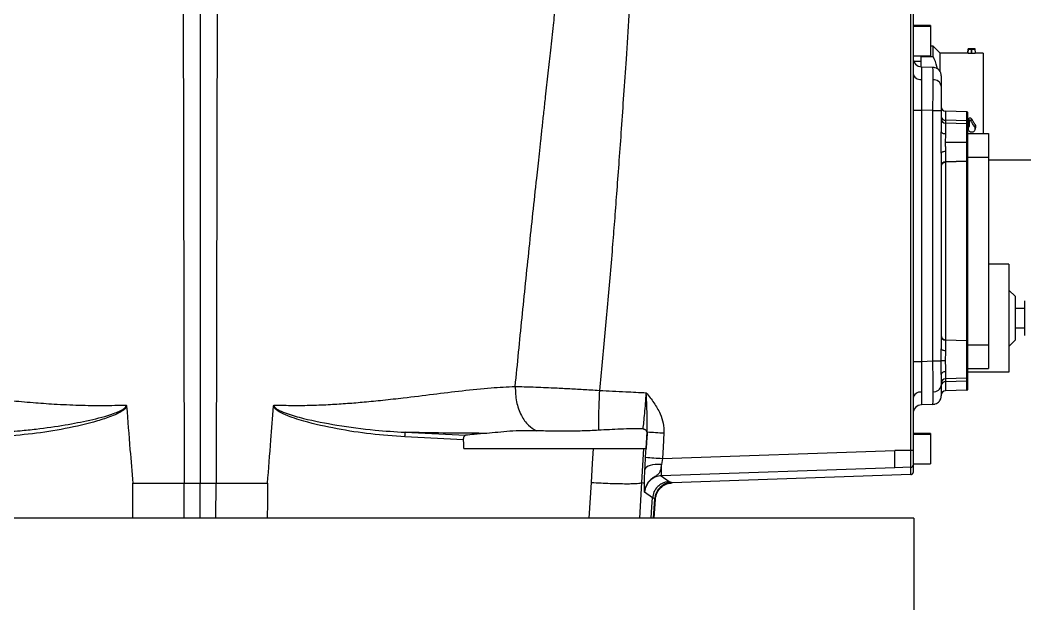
# Model space of a CAD drawing. Header units: millimetres. Extents: x -356 to 237, y 0 to 365.
# Drawn here: x 163.01 to 172.12, y 37.41 to 42.7 of the extents above; entities that cross this region are included whole.
import ezdxf

# ---------------------------------------------------------------- set-up
doc = ezdxf.new("R2010")
doc.units = ezdxf.units.MM

msp = doc.modelspace()

# ---------------------------------------------------------------- linework, layer by layer
at = {"color": 7, "linetype": 'Continuous', "lineweight": 25}
for p, q in [((164.4755, 46.2196), (164.4944, 38.502)), ((164.6386, 46.2196), (164.6386, 38.502)), ((164.8017, 46.2196), (164.7829, 38.502)), ((171.0842, 38.7996), (171.0842, 46.1)), ((171.1032, 46.0928), (171.1032, 38.7996)), ((171.2607, 42.6555), (171.1032, 42.6555)), ((171.1032, 42.6498), (171.2607, 42.6498)), ((171.2607, 42.6555), (171.2607, 42.6498)), ((171.2607, 42.6498), (171.2607, 42.3799)), ((171.2839, 42.4676), (171.2607, 42.4676)), ((171.3481, 42.4035), (171.2839, 42.4676)), ((171.2839, 42.3735), (171.2839, 42.4676)), ((171.1032, 42.3799), (171.2607, 42.3799)), ((171.1741, 42.3799), (171.1741, 42.3308)), ((171.1741, 42.3735), (171.2839, 42.3735)), ((171.6017, 42.4035), (171.3481, 42.4035)), ((171.3481, 42.2376), (171.3481, 42.4035)), ((171.6032, 42.4429), (171.5994, 42.3992)), ((171.5997, 42.4031), (171.6032, 42.4424)), ((171.5998, 42.4033), (171.6032, 42.4427)), ((171.6666, 42.4428), (171.6028, 42.4428)), ((171.6053, 42.4428), (171.6032, 42.4427)), ((171.6032, 42.4427), (171.6032, 42.4424)), ((171.6327, 42.4004), (171.6327, 42.4403)), ((171.6327, 42.4403), (171.6367, 42.4403)), ((171.6367, 42.4004), (171.6327, 42.4004)), ((171.6367, 42.4004), (171.6367, 42.4403)), ((171.6698, 42.4022), (171.6662, 42.4429)), ((171.6696, 42.4034), (171.6662, 42.4427)), ((171.6697, 42.4031), (171.6662, 42.4424)), ((171.7371, 42.4035), (171.6684, 42.4035)), ((171.7371, 42.4035), (171.7371, 41.6762)), ((171.1082, 42.3308), (171.1741, 42.3308)), ((171.1741, 42.3308), (171.1741, 42.2801)), ((171.1792, 42.2798), (171.2831, 42.2761)), ((171.3591, 42.1974), (171.3591, 42.1053)), ((171.3591, 42.1053), (171.3591, 41.8827)), ((171.1032, 41.8863), (171.1792, 41.8863)), ((171.1792, 41.8863), (171.1792, 39.6078)), ((171.2831, 41.8827), (171.1792, 41.8863)), ((171.2831, 39.6115), (171.2831, 41.8827)), ((171.2831, 41.8827), (171.3591, 41.8827)), ((171.3591, 41.8827), (171.3591, 41.6911)), ((171.3971, 41.8785), (171.3971, 41.7949)), ((171.5915, 41.8717), (171.3971, 41.8785)), ((171.5915, 41.7895), (171.5915, 41.8717)), ((171.5953, 41.8677), (171.5953, 41.7864)), ((171.3971, 41.7949), (171.3971, 41.7683)), ((171.5915, 41.7895), (171.3971, 41.7949)), ((171.3971, 41.7683), (171.3971, 41.6731)), ((171.5915, 41.7615), (171.3971, 41.7683)), ((171.5915, 41.7615), (171.5915, 41.7895)), ((171.5915, 41.5935), (171.5915, 41.7615)), ((171.5953, 41.7864), (171.5953, 41.7576)), ((171.5953, 41.7576), (171.5953, 41.5935)), ((171.5997, 41.7338), (171.6032, 41.7134)), ((171.5998, 41.7405), (171.6032, 41.7201)), ((171.6001, 41.7298), (171.6035, 41.7098)), ((171.6071, 41.8058), (171.6106, 41.7852)), ((171.6291, 41.8117), (171.6261, 41.7893)), ((171.6649, 41.757), (171.6619, 41.7351)), ((171.6659, 41.7098), (171.6693, 41.7298)), ((171.6696, 41.7422), (171.6662, 41.7218)), ((171.6697, 41.7338), (171.6662, 41.7134)), ((171.5953, 41.6762), (171.7883, 41.6762)), ((171.6032, 41.7201), (171.6032, 41.7134)), ((171.6327, 41.6889), (171.6367, 41.6889)), ((171.7883, 41.6762), (171.7883, 41.4597)), ((171.5915, 41.5935), (171.3947, 41.5935)), ((171.5915, 41.4255), (171.5915, 41.5935)), ((171.5953, 41.5935), (171.5915, 41.5935)), ((171.5953, 41.5935), (171.5953, 41.4295)), ((171.3591, 41.496), (171.3591, 39.7226)), ((171.3971, 41.5139), (171.3971, 41.4188)), ((171.5953, 41.4597), (171.7883, 41.4597)), ((171.7883, 41.4597), (171.7883, 39.7589)), ((171.5915, 41.4255), (171.3971, 41.4188)), ((171.5915, 41.4216), (171.3971, 41.4148)), ((171.3971, 41.4148), (171.3971, 39.8037)), ((171.5915, 39.7969), (171.5915, 41.4216)), ((171.5915, 41.4216), (171.5953, 41.4216)), ((171.5953, 41.4272), (171.5953, 41.4216)), ((171.5953, 41.4216), (171.5953, 39.7969)), ((171.7883, 41.437), (191.0036, 41.437)), ((171.9713, 40.4893), (171.7883, 40.4893)), ((171.9713, 40.4893), (171.9713, 39.509)), ((172.0304, 40.196), (171.9713, 40.255)), ((172.0304, 39.8023), (172.0304, 40.196)), ((172.117, 40.0877), (172.0304, 40.0877)), ((172.117, 39.8417), (172.117, 40.1566)), ((172.117, 39.9105), (172.0304, 39.9105)), ((171.3576, 39.6115), (171.3591, 39.7226)), ((171.3971, 39.8037), (171.5915, 39.7969)), ((171.3971, 39.7998), (171.3971, 39.7046)), ((171.5915, 39.793), (171.3971, 39.7998)), ((171.5915, 39.7969), (171.5953, 39.7969)), ((171.5915, 39.625), (171.5915, 39.793)), ((171.5953, 39.7969), (171.5953, 39.7914)), ((171.5953, 39.7891), (171.5953, 39.625)), ((171.5953, 39.7589), (171.7883, 39.7589)), ((171.7883, 39.7589), (171.7883, 39.5424)), ((172.0304, 39.8023), (171.9713, 39.7432)), ((171.1032, 39.6078), (171.1792, 39.6078)), ((171.1792, 39.6078), (171.2831, 39.6115)), ((171.2831, 39.6115), (171.3576, 39.6115)), ((171.5915, 39.457), (171.5915, 39.625)), ((171.5953, 39.625), (171.5915, 39.625)), ((171.5953, 39.625), (171.5953, 39.461)), ((171.5953, 39.5424), (171.7883, 39.5424)), ((171.3591, 39.4902), (171.3591, 39.3889)), ((171.3971, 39.515), (171.3971, 39.4503)), ((171.5915, 39.457), (171.3971, 39.4503)), ((171.3971, 39.4503), (171.3971, 39.4236)), ((171.5915, 39.429), (171.5915, 39.457)), ((171.9713, 39.509), (171.5953, 39.509)), ((171.5953, 39.461), (171.5953, 39.4321)), ((171.3591, 39.3889), (171.3591, 39.2967)), ((171.5915, 39.429), (171.3971, 39.4236)), ((171.3971, 39.4236), (171.3971, 39.3401)), ((171.5915, 39.3469), (171.5915, 39.429)), ((171.5953, 39.4321), (171.5953, 39.3508)), ((171.5915, 39.3469), (171.3971, 39.3401)), ((171.2831, 39.218), (171.1792, 39.2144)), ((171.2831, 39.218), (171.2834, 39.2219)), ((167.0276, 38.897), (166.496, 38.9232)), ((166.4967, 38.9648), (167.045, 38.9377)), ((171.2607, 38.9547), (171.1032, 38.9547)), ((171.1032, 38.949), (171.2607, 38.949)), ((171.2607, 38.9547), (171.2607, 38.949)), ((171.2607, 38.949), (171.2607, 38.6791)), ((167.0299, 38.8169), (168.2053, 38.8169)), ((168.2053, 38.8169), (168.66, 38.8169)), ((168.66, 38.8169), (168.6409, 38.5087)), ((168.66, 38.8169), (168.6822, 38.8169)), ((168.8297, 38.7279), (168.822, 38.6739)), ((168.8297, 38.7279), (170.9379, 38.7996)), ((171.0842, 38.7996), (170.9379, 38.7996)), ((171.0842, 38.6474), (171.0842, 38.7996)), ((171.1032, 38.7996), (171.0842, 38.7996)), ((171.1032, 38.7996), (171.1032, 38.667)), ((170.9379, 38.6423), (168.8205, 38.5702)), ((171.0842, 38.6474), (170.9379, 38.6423)), ((171.0842, 38.5817), (171.0842, 38.6474)), ((171.1032, 38.6791), (171.2607, 38.6791)), ((171.1032, 38.667), (171.1032, 38.6014)), ((168.8205, 38.5702), (168.8918, 38.5169)), ((171.0842, 38.5817), (168.9179, 38.506)), ((164.028, 38.502), (164.4944, 38.502)), ((164.4944, 38.502), (164.6386, 38.502)), ((164.495, 38.187), (164.4944, 38.502)), ((164.6386, 38.502), (164.7829, 38.502)), ((164.6386, 38.187), (164.6386, 38.502)), ((164.7822, 38.187), (164.7829, 38.502)), ((164.7829, 38.502), (165.2493, 38.502)), ((168.1671, 38.187), (168.1862, 38.5094)), ((168.6409, 38.5086), (168.6219, 38.187)), ((168.6409, 38.5087), (168.6409, 38.5086)), ((168.6777, 38.4673), (168.6685, 38.4229)), ((168.913, 38.5097), (168.9179, 38.506)), ((168.6685, 38.4229), (168.6686, 38.429)), ((168.7404, 38.3691), (168.6685, 38.4229)), ((168.7507, 38.187), (168.7614, 38.3619)), ((168.7557, 38.187), (168.7662, 38.3583)), ((168.7662, 38.3583), (168.7614, 38.3619)), ((171.1111, 38.187), (99.1111, 38.187)), ((171.1111, 38.187), (171.1111, 35.187))]:
    msp.add_line(p, q, dxfattribs=at)
at = {"color": 7, "linetype": 'Continuous', "lineweight": 25, "flags": 128}
for points in [[(171.2831, 42.2761), (171.2981, 42.2742), (171.3016, 42.2733)], [(171.6076, 41.759), (171.6095, 41.747), (171.6111, 41.7375)], [(171.3591, 41.6911), (171.3598, 41.6877), (171.362, 41.6844), (171.3655, 41.6813), (171.3702, 41.6786), (171.3759, 41.6764), (171.3825, 41.6747), (171.3896, 41.6736), (171.3971, 41.6731)], [(171.3591, 41.496), (171.3598, 41.4994), (171.362, 41.5027), (171.3655, 41.5058), (171.3702, 41.5085), (171.3759, 41.5107), (171.3825, 41.5124), (171.3896, 41.5135), (171.3971, 41.5139)], [(171.3971, 39.7046), (171.3896, 39.7051), (171.3825, 39.7062), (171.3759, 39.7079), (171.3702, 39.7101), (171.3655, 39.7128), (171.362, 39.7158), (171.3598, 39.7191), (171.3591, 39.7226)], [(171.3971, 39.515), (171.3896, 39.5143), (171.3825, 39.5128), (171.3759, 39.5105), (171.3702, 39.5074), (171.3655, 39.5037), (171.362, 39.4995), (171.3598, 39.4949), (171.3591, 39.4902)], [(171.2831, 39.218), (171.2981, 39.22), (171.3016, 39.2209)], [(168.6782, 38.7379), (168.6865, 38.8671), (168.693, 38.9686)], [(168.6907, 38.9491), (168.6859, 38.8751), (168.6822, 38.8169)], [(168.8445, 38.9586), (168.8363, 38.8294), (168.8297, 38.7279)], [(167.0299, 38.8169), (167.0286, 38.8617), (167.0276, 38.897)], [(168.1862, 38.5094), (168.1969, 38.6816), (168.2053, 38.8169)], [(168.822, 38.6739), (168.7934, 38.6738), (168.7659, 38.672), (168.7406, 38.6684), (168.7183, 38.6632), (168.6997, 38.6565), (168.6855, 38.6486), (168.6761, 38.6398), (168.6719, 38.6302)], [(164.0299, 38.187), (164.0288, 38.3634), (164.028, 38.502)], [(165.2493, 38.502), (165.2482, 38.3256), (165.2474, 38.187)], [(168.6409, 38.5086), (168.6554, 38.5077), (168.6669, 38.507)], [(168.7293, 38.187), (168.7355, 38.2889), (168.7404, 38.3691)]]:
    msp.add_lwpolyline(points, dxfattribs=at)
at = {"color": 7, "linetype": 'Continuous', "lineweight": 25}
for centre, radius, start, end in [((171.1819, 42.3585), 0.0787, 179.99536, 268.00569), ((171.1709, 42.2332), 0.069, 190.85885, 275.92502), ((171.2804, 42.1974), 0.0787, 0.00364, 40.16312), ((171.2914, 42.0923), 0.069, 10.87062, 95.9144), ((171.3985, 41.9178), 0.0394, 179.99536, 268.00569), ((171.3945, 41.8305), 0.0357, 187.06855, 274.16424), ((171.5914, 41.8677), 0.00394, 0.05976, 87.9764), ((171.3985, 41.8077), 0.0394, 179.99829, 268.00275), ((171.5918, 41.786), 0.00358, 7.18999, 94.08114), ((171.5914, 41.7576), 0.00394, 0.07205, 87.94704), ((171.3985, 41.3794), 0.0394, 91.99431, 180.00464), ((171.4234, 41.4168), 0.0264, 175.72621, 184.27379), ((171.5914, 41.4295), 0.00394, 272.0236, 359.94024), ((171.5919, 41.4278), 0.00345, 264.11151, 349.07487), ((171.3985, 39.8391), 0.0394, 179.99242, 268.00863), ((171.4235, 39.8018), 0.0264, 175.72896, 184.27104), ((171.5914, 39.7891), 0.00394, 0.10142, 87.91766), ((171.5919, 39.7907), 0.00346, 10.95744, 95.85618), ((171.3911, 39.3905), 0.2235, 89.03867, 98.61393), ((171.3985, 39.4109), 0.0394, 91.99137, 180.00758), ((171.5914, 39.461), 0.00394, 272.02362, 359.92314), ((171.2914, 39.4019), 0.069, 264.08513, 349.12869), ((171.3945, 39.3881), 0.0357, 85.83595, 172.92915), ((171.5918, 39.4326), 0.00358, 265.96877, 352.80237), ((171.1709, 39.261), 0.069, 84.07306, 169.14076), ((171.2804, 39.2967), 0.0787, 319.83505, 359.99818), ((171.3985, 39.3008), 0.0394, 91.99725, 180.00171), ((171.5914, 39.3508), 0.00394, 272.02359, 359.95732), ((171.1819, 39.1357), 0.0787, 91.99431, 180.00464), ((169.9766, 57.1532), 18.2298, 265.96211, 266.43953), ((169.9618, 56.9225), 18.2298, 265.96211, 266.43953), ((168.1353, 38.6319), 0.688, 354.85479, 3.49514), ((171.0835, 38.667), 0.0197, 272.00686, 359.97502), ((168.6754, 38.4637), 0.00422, 56.43293, 61.63956), ((168.9187, 38.3522), 0.1576, 92.06118, 176.45471)]:
    msp.add_arc(centre, radius, start, end, dxfattribs=at)
for points, knots in [([(168.5554, 43.1875), (168.5458, 43.0408), (168.5275, 42.7615), (168.5019, 42.3739), (168.4787, 42.0307), (168.4574, 41.7241), (168.4369, 41.436), (168.4171, 41.1664), (168.398, 40.9138), (168.378, 40.6603), (168.3567, 40.401), (168.3336, 40.1323), (168.3097, 39.8668), (168.2851, 39.6045), (168.268, 39.4308), (168.2595, 39.3445)], [0, 0, 0, 0, 0.114409, 0.217815, 0.302351, 0.382085, 0.457019, 0.527153, 0.592487, 0.654217, 0.725016, 0.794992, 0.864148, 0.932483, 1, 1, 1, 1]), ([(167.4957, 39.3804), (167.5162, 39.5875), (167.5574, 40.0062), (167.6226, 40.6356), (167.6716, 41.094), (167.7025, 41.3792), (167.715, 41.4936), (167.728, 41.6138), (167.7418, 41.7398), (167.7562, 41.8715), (167.7739, 42.0332), (167.7944, 42.2202), (167.8182, 42.4368), (167.841, 42.6433), (167.8614, 42.8293), (167.8776, 42.9755), (167.8893, 43.0819), (167.8956, 43.1396), (167.8981, 43.1618)], [0, 0, 0, 0, 0.164201, 0.331853, 0.499178, 0.527915, 0.558179, 0.589969, 0.623288, 0.658134, 0.694507, 0.751597, 0.806618, 0.866341, 0.915541, 0.954217, 0.982371, 1, 1, 1, 1]), ([(171.3218, 42.2628), (171.321, 42.2691), (171.3164, 42.3081), (171.2987, 42.3437), (171.2839, 42.3735)], [0, 0, 0, 0, 0.161822, 1, 1, 1, 1]), ([(171.5997, 42.4031), (171.5998, 42.4031), (171.5998, 42.4032), (171.5998, 42.4033), (171.5998, 42.4033)], [0, 0, 0, 0, 0.628689, 1, 1, 1, 1]), ([(171.6327, 42.4004), (171.6285, 42.4004), (171.6207, 42.4005), (171.6105, 42.4014), (171.6036, 42.4018), (171.6005, 42.4028), (171.5997, 42.4031)], [0, 0, 0, 0, 0.383717, 0.705359, 0.924601, 1, 1, 1, 1]), ([(171.6032, 42.4424), (171.6039, 42.4422), (171.6067, 42.4414), (171.6129, 42.4411), (171.622, 42.4404), (171.6289, 42.4403), (171.6327, 42.4403)], [0, 0, 0, 0, 0.077643, 0.294133, 0.617118, 1, 1, 1, 1]), ([(171.6367, 42.4403), (171.6405, 42.4403), (171.6474, 42.4404), (171.6565, 42.4411), (171.6627, 42.4414), (171.6655, 42.4422), (171.6662, 42.4424)], [0, 0, 0, 0, 0.38194, 0.70557, 0.921122, 1, 1, 1, 1]), ([(171.6697, 42.4031), (171.6688, 42.4028), (171.6657, 42.4018), (171.6588, 42.4014), (171.6487, 42.4005), (171.6409, 42.4004), (171.6367, 42.4004)], [0, 0, 0, 0, 0.07784, 0.294376, 0.618103, 1, 1, 1, 1]), ([(171.6662, 42.4427), (171.6658, 42.4428), (171.6644, 42.4429), (171.663, 42.4428), (171.6619, 42.4428)], [0, 0, 0, 0, 0.253449, 1, 1, 1, 1]), ([(171.6662, 42.4424), (171.6662, 42.4425), (171.6662, 42.4426), (171.6662, 42.4427), (171.6662, 42.4427)], [0, 0, 0, 0, 0.642253, 1, 1, 1, 1]), ([(171.6696, 42.4034), (171.6696, 42.4033), (171.6697, 42.4032), (171.6697, 42.4031), (171.6697, 42.4031)], [0, 0, 0, 0, 0.472, 1, 1, 1, 1]), ([(171.1792, 42.2798), (171.179, 42.277), (171.1783, 42.2665), (171.1784, 42.2438), (171.1781, 42.2082), (171.1781, 42.1803), (171.1781, 42.1646)], [0, 0, 0, 0, 0.07107, 0.274034, 0.590695, 1, 1, 1, 1]), ([(171.2843, 42.1609), (171.2843, 42.1766), (171.2843, 42.2045), (171.2839, 42.2402), (171.284, 42.2629), (171.2833, 42.2734), (171.2831, 42.2761)], [0, 0, 0, 0, 0.409062, 0.725625, 0.928674, 1, 1, 1, 1]), ([(171.3538, 42.2259), (171.3504, 42.2329), (171.3435, 42.247), (171.3258, 42.2626), (171.3052, 42.2726), (171.2905, 42.2737), (171.2834, 42.2742)], [0, 0, 0, 0, 0.2565331, 0.5150964, 0.7655765, 1, 1, 1, 1]), ([(171.1781, 42.1646), (171.1781, 42.1456), (171.1781, 42.1043), (171.1784, 42.0382), (171.1787, 41.9645), (171.179, 41.9129), (171.1792, 41.8863)], [0, 0, 0, 0, 0.204793, 0.444703, 0.712851, 1, 1, 1, 1]), ([(171.2831, 41.8827), (171.2833, 41.9093), (171.2836, 41.9608), (171.284, 42.0345), (171.2842, 42.1006), (171.2842, 42.1419), (171.2843, 42.1609)], [0, 0, 0, 0, 0.287108, 0.555243, 0.795166, 1, 1, 1, 1]), ([(171.6071, 41.8058), (171.6072, 41.807), (171.6074, 41.8095), (171.6093, 41.8128), (171.6121, 41.8154), (171.6157, 41.817), (171.6196, 41.8174), (171.6234, 41.8166), (171.6268, 41.8147), (171.6284, 41.8127), (171.6291, 41.8117)], [0, 0, 0, 0, 0.120037, 0.241842, 0.366641, 0.493536, 0.62184, 0.74996, 0.876113, 1, 1, 1, 1]), ([(171.5997, 41.7338), (171.5998, 41.7351), (171.5998, 41.7373), (171.5998, 41.7395), (171.5998, 41.7405)], [0, 0, 0, 0, 0.558638, 1, 1, 1, 1]), ([(171.5998, 41.7405), (171.6002, 41.7439), (171.601, 41.7508), (171.6054, 41.7563), (171.6076, 41.759)], [0, 0, 0, 0, 0.488625, 1, 1, 1, 1]), ([(171.6111, 41.7375), (171.6088, 41.7349), (171.6044, 41.7299), (171.6036, 41.7233), (171.6032, 41.7201)], [0, 0, 0, 0, 0.512111, 1, 1, 1, 1]), ([(171.6076, 41.759), (171.6075, 41.7677), (171.6074, 41.7833), (171.6072, 41.7989), (171.6071, 41.8058)], [0, 0, 0, 0, 0.5531654, 1, 1, 1, 1]), ([(171.6261, 41.7893), (171.6256, 41.79), (171.6245, 41.7914), (171.6221, 41.7927), (171.6194, 41.7933), (171.6167, 41.793), (171.6142, 41.7919), (171.6122, 41.7901), (171.6108, 41.7878), (171.6107, 41.7861), (171.6106, 41.7852)], [0, 0, 0, 0, 0.123722, 0.250268, 0.378605, 0.507192, 0.634639, 0.759043, 0.880543, 1, 1, 1, 1]), ([(171.6106, 41.7852), (171.6107, 41.7762), (171.6109, 41.7603), (171.611, 41.7444), (171.6111, 41.7375)], [0, 0, 0, 0, 0.566705, 1, 1, 1, 1]), ([(171.6619, 41.7351), (171.6551, 41.745), (171.6429, 41.7629), (171.6313, 41.7812), (171.6261, 41.7893)], [0, 0, 0, 0, 0.556143, 1, 1, 1, 1]), ([(171.6291, 41.8117), (171.6357, 41.8013), (171.6473, 41.7829), (171.6595, 41.7649), (171.6649, 41.757)], [0, 0, 0, 0, 0.564199, 1, 1, 1, 1]), ([(171.6662, 41.7218), (171.666, 41.7242), (171.6656, 41.7289), (171.6632, 41.733), (171.6619, 41.7351)], [0, 0, 0, 0, 0.492097, 1, 1, 1, 1]), ([(171.6649, 41.757), (171.6662, 41.7547), (171.669, 41.7501), (171.6694, 41.7448), (171.6696, 41.7422)], [0, 0, 0, 0, 0.507515, 1, 1, 1, 1]), ([(171.6696, 41.7422), (171.6696, 41.7406), (171.6697, 41.7378), (171.6697, 41.735), (171.6697, 41.7338)], [0, 0, 0, 0, 0.561712, 1, 1, 1, 1]), ([(171.3591, 41.496), (171.3583, 41.5285), (171.3567, 41.5935), (171.3583, 41.6586), (171.3591, 41.6911)], [0, 0, 0, 0, 0.500111, 1, 1, 1, 1]), ([(171.3971, 41.6731), (171.397, 41.6668), (171.3969, 41.6603), (171.3966, 41.652), (171.3963, 41.6455), (171.3953, 41.6255), (171.395, 41.6072), (171.3947, 41.5935)], [0, 0, 0, 0, 0.237928, 0.24692, 0.310882, 0.485093, 1, 1, 1, 1]), ([(171.6032, 41.7134), (171.6037, 41.7102), (171.6046, 41.7034), (171.6116, 41.6953), (171.6214, 41.6899), (171.6289, 41.6892), (171.6327, 41.6889)], [0, 0, 0, 0, 0.2304191, 0.4710416, 0.7284395, 1, 1, 1, 1]), ([(171.6367, 41.6889), (171.6405, 41.6892), (171.648, 41.6899), (171.6578, 41.6953), (171.6648, 41.7034), (171.6657, 41.7102), (171.6662, 41.7134)], [0, 0, 0, 0, 0.270806, 0.528822, 0.768851, 1, 1, 1, 1]), ([(171.6662, 41.7134), (171.6662, 41.715), (171.6662, 41.7178), (171.6662, 41.7206), (171.6662, 41.7218)], [0, 0, 0, 0, 0.558452, 1, 1, 1, 1]), ([(171.3947, 41.5935), (171.395, 41.5799), (171.3953, 41.5616), (171.3963, 41.542), (171.3966, 41.5357), (171.3966, 41.5338), (171.3969, 41.5268), (171.397, 41.5202), (171.3971, 41.5139)], [0, 0, 0, 0, 0.513835, 0.688873, 0.737842, 0.752966, 0.761929, 1, 1, 1, 1]), ([(171.3971, 41.4148), (171.3947, 41.4146), (171.3899, 41.4142), (171.3828, 41.4121), (171.376, 41.4088), (171.3721, 41.4056), (171.3702, 41.404)], [0, 0, 0, 0, 0.243572, 0.492746, 0.745339, 1, 1, 1, 1]), ([(171.3702, 41.404), (171.3721, 41.4056), (171.376, 41.4088), (171.3828, 41.4121), (171.3898, 41.4142), (171.3947, 41.4146), (171.3971, 41.4148)], [0, 0, 0, 0, 0.254653, 0.506954, 0.756121, 1, 1, 1, 1]), ([(171.5915, 41.4216), (171.5915, 41.4219), (171.5916, 41.4224), (171.5916, 41.4233), (171.5916, 41.424), (171.5916, 41.4244)], [0, 0, 0, 0, 0.2874172, 0.5554595, 1, 1, 1, 1]), ([(171.3591, 39.8392), (171.3596, 39.8343), (171.3606, 39.8241), (171.3669, 39.816), (171.3702, 39.8118)], [0, 0, 0, 0, 0.481153, 1, 1, 1, 1]), ([(171.3701, 39.8146), (171.3701, 39.8146), (171.3715, 39.8125), (171.3762, 39.8099), (171.3827, 39.8064), (171.3899, 39.8043), (171.3947, 39.8039), (171.3971, 39.8037)], [0, 0, 0, 0, 0.004486, 0.25802, 0.509189, 0.757216, 1, 1, 1, 1]), ([(171.5916, 39.7942), (171.5916, 39.7946), (171.5916, 39.7952), (171.5916, 39.7962), (171.5915, 39.7967), (171.5915, 39.7969)], [0, 0, 0, 0, 0.444306, 0.713304, 1, 1, 1, 1]), ([(171.3971, 39.7046), (171.3965, 39.6899), (171.3953, 39.6597), (171.395, 39.6295), (171.3948, 39.614)], [0, 0, 0, 0, 0.486396, 1, 1, 1, 1]), ([(171.1792, 39.6078), (171.179, 39.5812), (171.1787, 39.5297), (171.1784, 39.4559), (171.1781, 39.3898), (171.1781, 39.3486), (171.1781, 39.3296)], [0, 0, 0, 0, 0.287152, 0.555294, 0.795204, 1, 1, 1, 1]), ([(171.2843, 39.3333), (171.2842, 39.3523), (171.2842, 39.3935), (171.284, 39.4596), (171.2836, 39.5334), (171.2833, 39.5848), (171.2831, 39.6115)], [0, 0, 0, 0, 0.204829, 0.444757, 0.712892, 1, 1, 1, 1]), ([(171.3591, 39.4902), (171.3589, 39.5094), (171.3585, 39.5498), (171.3579, 39.5903), (171.3576, 39.6115)], [0, 0, 0, 0, 0.475634, 1, 1, 1, 1]), ([(171.3948, 39.614), (171.3953, 39.5965), (171.3961, 39.5635), (171.3968, 39.5305), (171.3971, 39.515)], [0, 0, 0, 0, 0.529391, 1, 1, 1, 1]), ([(160.4769, 39.3512), (160.4845, 39.3472), (160.5013, 39.3384), (160.5326, 39.3318), (160.571, 39.3282), (160.6132, 39.3283), (160.6601, 39.331), (160.7132, 39.3355), (160.7793, 39.3422), (160.8689, 39.3521), (160.9831, 39.3643), (161.1245, 39.3774), (161.2825, 39.3868), (161.4497, 39.3905), (161.6029, 39.3879), (161.7437, 39.3798), (161.8417, 39.3719), (161.9131, 39.3654), (161.9527, 39.3616), (161.9936, 39.3575), (162.0358, 39.3531), (162.0792, 39.3485), (162.1339, 39.3424), (162.2137, 39.333), (162.2987, 39.3229), (162.3806, 39.3132), (162.448, 39.3053), (162.5231, 39.2965), (162.606, 39.2869), (162.7378, 39.2717), (162.9112, 39.2531), (163.1183, 39.2346), (163.3267, 39.2197), (163.5388, 39.2101), (163.7568, 39.2065), (163.8993, 39.2103), (163.9689, 39.2121)], [0, 0, 0, 0, 0.007307, 0.016172, 0.027057, 0.04032, 0.052197, 0.067221, 0.085959, 0.109021, 0.144339, 0.18423, 0.230451, 0.279738, 0.327273, 0.361471, 0.40038, 0.411392, 0.42275, 0.434468, 0.446545, 0.458991, 0.471804, 0.493674, 0.527747, 0.544957, 0.564295, 0.585819, 0.609591, 0.635671, 0.699352, 0.758797, 0.813493, 0.878133, 0.940377, 1, 1, 1, 1]), ([(165.3084, 39.2123), (165.3671, 39.2107), (165.4814, 39.2075), (165.652, 39.2098), (165.8158, 39.2165), (165.9745, 39.2268), (166.1331, 39.2403), (166.3015, 39.257), (166.5104, 39.2804), (166.7498, 39.3103), (167.0155, 39.3425), (167.2627, 39.3687), (167.4234, 39.3768), (167.4957, 39.3804)], [0, 0, 0, 0, 0.080293, 0.15613, 0.233054, 0.304296, 0.373303, 0.450564, 0.535491, 0.66048, 0.780161, 0.901134, 1, 1, 1, 1]), ([(167.4957, 39.3804), (167.4974, 39.3339), (167.5006, 39.2431), (167.5444, 39.1222), (167.6063, 39.0283), (167.6626, 38.9934), (167.6873, 38.9781)], [0, 0, 0, 0, 0.296861, 0.578933, 0.815651, 1, 1, 1, 1]), ([(167.4957, 39.3804), (167.55, 39.3791), (167.6662, 39.3761), (167.8041, 39.3702), (167.9097, 39.3651), (167.9758, 39.3617), (168.0427, 39.358), (168.1108, 39.354), (168.1832, 39.3495), (168.233, 39.3462), (168.2595, 39.3445)], [0, 0, 0, 0, 0.212935, 0.455954, 0.541461, 0.627831, 0.715384, 0.80449, 0.895532, 1, 1, 1, 1]), ([(168.2595, 39.3445), (168.2579, 39.3088), (168.2545, 39.2381), (168.2512, 39.1377), (168.249, 39.0528), (168.2496, 39.0029), (168.2499, 38.9827)], [0, 0, 0, 0, 0.2958156, 0.5867696, 0.8323454, 1, 1, 1, 1]), ([(168.2595, 39.3445), (168.3388, 39.3406), (168.4803, 39.3336), (168.6218, 39.3266), (168.6841, 39.3235)], [0, 0, 0, 0, 0.559888, 1, 1, 1, 1]), ([(168.6551, 38.9953), (168.6576, 39.0162), (168.6632, 39.0631), (168.6703, 39.1403), (168.6776, 39.2288), (168.6819, 39.2912), (168.6841, 39.3235)], [0, 0, 0, 0, 0.1909041, 0.4305229, 0.7055037, 1, 1, 1, 1]), ([(168.693, 38.9686), (168.6934, 39.0126), (168.6943, 39.0904), (168.6887, 39.2087), (168.6857, 39.283), (168.6841, 39.3235)], [0, 0, 0, 0, 0.371597, 0.657284, 1, 1, 1, 1]), ([(168.6841, 39.3235), (168.7078, 39.2935), (168.755, 39.2337), (168.8087, 39.1419), (168.8423, 39.0487), (168.8438, 38.9886), (168.8445, 38.9586)], [0, 0, 0, 0, 0.280576, 0.560353, 0.780016, 1, 1, 1, 1]), ([(171.1781, 39.3296), (171.1781, 39.3138), (171.1781, 39.286), (171.1784, 39.2503), (171.1783, 39.2276), (171.179, 39.2171), (171.1792, 39.2144)], [0, 0, 0, 0, 0.40931, 0.725953, 0.928939, 1, 1, 1, 1]), ([(171.2834, 39.2219), (171.2835, 39.2234), (171.2841, 39.2326), (171.2839, 39.254), (171.2843, 39.2897), (171.2843, 39.3175), (171.2843, 39.3333)], [0, 0, 0, 0, 0.0385364, 0.2487549, 0.5764948, 1, 1, 1, 1]), ([(171.2834, 39.2199), (171.2905, 39.2205), (171.3052, 39.2216), (171.3258, 39.2315), (171.3435, 39.2472), (171.3504, 39.2613), (171.3538, 39.2683)], [0, 0, 0, 0, 0.234429, 0.484907, 0.743474, 1, 1, 1, 1]), ([(162.8174, 38.9666), (162.8802, 38.9703), (162.9925, 38.977), (163.1921, 38.998), (163.4033, 39.0277), (163.6374, 39.0731), (163.8023, 39.1141), (163.9061, 39.1551), (163.9445, 39.1748), (163.9634, 39.1938), (163.9686, 39.2039), (163.9688, 39.2094), (163.9689, 39.2121)], [0, 0, 0, 0, 0.157713, 0.281767, 0.503146, 0.69176, 0.880046, 0.926658, 0.972133, 0.986445, 0.993328, 1, 1, 1, 1]), ([(163.9723, 39.2003), (163.9679, 39.1926), (163.9592, 39.1771), (163.9335, 39.1581), (163.8926, 39.1342), (163.8161, 39.1017), (163.6551, 39.0493), (163.416, 38.995), (163.1186, 38.9468), (162.9183, 38.9323), (162.8181, 38.925)], [0, 0, 0, 0, 0.021792, 0.043781, 0.078301, 0.140002, 0.250134, 0.499981, 0.749872, 1, 1, 1, 1]), ([(163.9689, 39.2121), (163.9699, 39.21), (163.9716, 39.2062), (163.9721, 39.2021), (163.9723, 39.2003)], [0, 0, 0, 0, 0.55957, 1, 1, 1, 1]), ([(163.9723, 39.2003), (163.9824, 39.0699), (164.0004, 38.8371), (164.0196, 38.6044), (164.028, 38.502)], [0, 0, 0, 0, 0.56, 1, 1, 1, 1]), ([(165.2493, 38.502), (165.26, 38.6323), (165.2791, 38.8651), (165.2971, 39.098), (165.305, 39.2004)], [0, 0, 0, 0, 0.560003, 1, 1, 1, 1]), ([(165.305, 39.2004), (165.3052, 39.2025), (165.3057, 39.2066), (165.3075, 39.2104), (165.3084, 39.2123)], [0, 0, 0, 0, 0.499939, 1, 1, 1, 1]), ([(166.496, 38.9232), (166.3928, 38.9306), (166.1865, 38.9454), (165.8798, 38.9932), (165.6215, 39.0503), (165.4426, 39.1071), (165.3589, 39.1483), (165.3206, 39.1744), (165.3102, 39.1918), (165.305, 39.2004)], [0, 0, 0, 0, 0.2501054, 0.4999764, 0.7497477, 0.8899751, 0.9515829, 0.9758384, 1, 1, 1, 1]), ([(165.3084, 39.2123), (165.3085, 39.2095), (165.3087, 39.2038), (165.3143, 39.1934), (165.3296, 39.1784), (165.3678, 39.1563), (165.4512, 39.1236), (165.6255, 39.0759), (165.8917, 39.0256), (166.1994, 38.9839), (166.4059, 38.9706), (166.4967, 38.9648)], [0, 0, 0, 0, 0.0066673, 0.0135757, 0.0280317, 0.0582711, 0.1201914, 0.2455995, 0.4969029, 0.7786563, 1, 1, 1, 1]), ([(168.6551, 38.9954), (168.6221, 38.9957), (168.5539, 38.9964), (168.452, 38.9937), (168.3499, 38.9888), (168.2831, 38.9847), (168.2499, 38.9827)], [0, 0, 0, 0, 0.24393, 0.504784, 0.753586, 1, 1, 1, 1]), ([(168.6551, 38.9954), (168.6578, 38.9951), (168.6632, 38.9946), (168.6707, 38.9913), (168.6773, 38.9865), (168.6844, 38.9782), (168.6903, 38.9655), (168.6905, 38.9546), (168.6907, 38.9491)], [0, 0, 0, 0, 0.124586, 0.249825, 0.372839, 0.500148, 0.750049, 1, 1, 1, 1]), ([(166.496, 38.9232), (166.4962, 38.9282), (166.4967, 38.9375), (166.497, 38.95), (166.4972, 38.9589), (166.4968, 38.9634), (166.4967, 38.9648)], [0, 0, 0, 0, 0.359531, 0.674542, 0.89883, 1, 1, 1, 1]), ([(167.2381, 38.9551), (167.1742, 38.9553), (167.0423, 38.9557), (166.7951, 38.9586), (166.6119, 38.9624), (166.4967, 38.9648)], [0, 0, 0, 0, 0.258544, 0.533773, 1, 1, 1, 1]), ([(167.0276, 38.897), (167.0276, 38.8996), (167.0276, 38.9049), (167.0285, 38.9124), (167.03, 38.9194), (167.0327, 38.9268), (167.0369, 38.9345), (167.0426, 38.9368), (167.045, 38.9377)], [0, 0, 0, 0, 0.168055, 0.331782, 0.48062, 0.620369, 0.838888, 1, 1, 1, 1]), ([(167.2381, 38.9551), (167.1996, 38.9525), (167.1351, 38.948), (167.0709, 38.9407), (167.045, 38.9377)], [0, 0, 0, 0, 0.597158, 1, 1, 1, 1]), ([(167.6873, 38.9781), (167.6457, 38.9789), (167.5651, 38.9804), (167.4483, 38.975), (167.3404, 38.9641), (167.2712, 38.958), (167.2381, 38.9551)], [0, 0, 0, 0, 0.277408, 0.537076, 0.778891, 1, 1, 1, 1]), ([(168.2499, 38.9827), (168.2005, 38.9804), (168.1032, 38.9758), (167.9596, 38.975), (167.8214, 38.9752), (167.7313, 38.9772), (167.6873, 38.9781)], [0, 0, 0, 0, 0.263604, 0.519308, 0.765373, 1, 1, 1, 1]), ([(168.693, 38.9686), (168.6925, 38.9649), (168.6918, 38.9584), (168.691, 38.9519), (168.6907, 38.9491)], [0, 0, 0, 0, 0.575787, 1, 1, 1, 1]), ([(168.6719, 38.6302), (168.673, 38.6501), (168.6749, 38.686), (168.6772, 38.7219), (168.6782, 38.7379)], [0, 0, 0, 0, 0.552508, 1, 1, 1, 1]), ([(170.9379, 38.6423), (170.9379, 38.6469), (170.9379, 38.6627), (170.9378, 38.6949), (170.9379, 38.7427), (170.9379, 38.7793), (170.9379, 38.7996)], [0, 0, 0, 0, 0.087615, 0.301896, 0.613726, 1, 1, 1, 1]), ([(168.6669, 38.507), (168.6676, 38.5285), (168.6689, 38.5696), (168.6709, 38.6107), (168.6719, 38.6302)], [0, 0, 0, 0, 0.523503, 1, 1, 1, 1]), ([(168.822, 38.6739), (168.8199, 38.6617), (168.8163, 38.6407), (168.8088, 38.6119), (168.797, 38.5874), (168.7749, 38.5696), (168.7468, 38.5537), (168.7192, 38.5323), (168.6935, 38.5033), (168.6831, 38.4802), (168.6774, 38.4675)], [0, 0, 0, 0, 0.140999, 0.2432, 0.34155, 0.444364, 0.561421, 0.711902, 0.841209, 1, 1, 1, 1]), ([(168.8205, 38.5702), (168.804, 38.5682), (168.7729, 38.5644), (168.7312, 38.5414), (168.6974, 38.5095), (168.6842, 38.4812), (168.6777, 38.4673)], [0, 0, 0, 0, 0.265638, 0.500572, 0.754089, 1, 1, 1, 1]), ([(171.0842, 38.5817), (171.0869, 38.5821), (171.0926, 38.583), (171.0989, 38.5883), (171.1026, 38.5948), (171.103, 38.5993), (171.1032, 38.6014)], [0, 0, 0, 0, 0.270713, 0.56226, 0.789226, 1, 1, 1, 1]), ([(168.1862, 38.5094), (168.2153, 38.5078), (168.2724, 38.5047), (168.3552, 38.5014), (168.4315, 38.4992), (168.4987, 38.4984), (168.5545, 38.4985), (168.5965, 38.5011), (168.6247, 38.5018), (168.6371, 38.5071), (168.6409, 38.5087)], [0, 0, 0, 0, 0.191928, 0.3758, 0.545216, 0.694281, 0.817859, 0.9117, 0.972775, 1, 1, 1, 1]), ([(168.6686, 38.429), (168.6687, 38.4296), (168.6687, 38.4308), (168.6685, 38.4324), (168.6681, 38.434), (168.6677, 38.437), (168.6671, 38.4444), (168.6667, 38.4588), (168.6666, 38.4806), (168.6668, 38.4977), (168.6669, 38.507)], [0, 0, 0, 0, 0.023424, 0.04589, 0.059558, 0.089234, 0.160389, 0.343491, 0.64285, 1, 1, 1, 1]), ([(168.6774, 38.4675), (168.676, 38.4633), (168.6736, 38.4561), (168.6705, 38.4432), (168.6694, 38.4346), (168.6686, 38.429)], [0, 0, 0, 0, 0.335518, 0.5760976, 1, 1, 1, 1]), ([(168.8918, 38.5169), (168.8797, 38.5157), (168.8572, 38.5133), (168.821, 38.499), (168.783, 38.4718), (168.75, 38.4261), (168.7435, 38.3878), (168.7404, 38.3693)], [0, 0, 0, 0, 0.157119, 0.293081, 0.500541, 0.758388, 1, 1, 1, 1]), ([(168.7662, 38.3583), (168.77, 38.3792), (168.7777, 38.4223), (168.8185, 38.4707), (168.8679, 38.4997), (168.9016, 38.504), (168.9179, 38.506)], [0, 0, 0, 0, 0.271445, 0.562061, 0.788489, 1, 1, 1, 1]), ([(168.8918, 38.5169), (168.8968, 38.5159), (168.9042, 38.5144), (168.9108, 38.5108), (168.913, 38.5097)], [0, 0, 0, 0, 0.671031, 1, 1, 1, 1]), ([(168.7404, 38.3693), (168.7404, 38.3693), (168.7404, 38.3692), (168.7404, 38.3691), (168.7404, 38.3691)], [0, 0, 0, 0, 0.563296, 1, 1, 1, 1]), ([(168.7614, 38.3619), (168.7584, 38.3635), (168.7518, 38.3669), (168.7444, 38.3685), (168.7404, 38.3693)], [0, 0, 0, 0, 0.449769, 1, 1, 1, 1])]:
    msp.add_open_spline(points, degree=3, knots=knots, dxfattribs=at)

doc.saveas('drawing.dxf')
